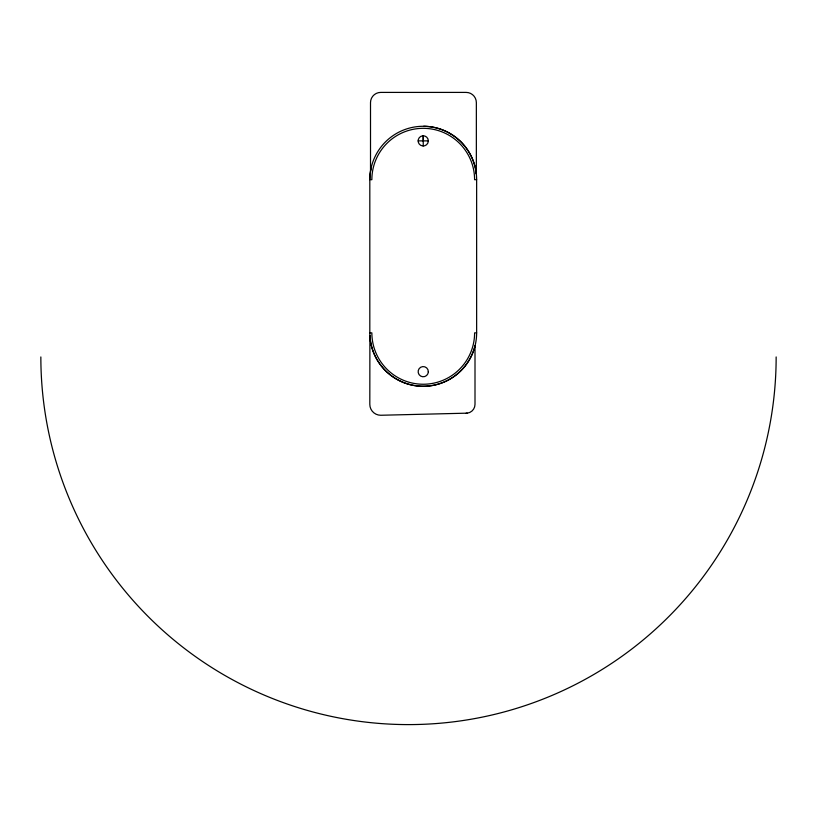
<?xml version="1.0" encoding="UTF-8"?>
<svg xmlns="http://www.w3.org/2000/svg" width="817" height="817" viewBox="0 0 817 817"><rect width="100%" height="100%" fill="white"/><g stroke="black" fill="none" stroke-linecap="round" stroke-linejoin="round"><path stroke-width="1.23" d="M428.333 371.735A5.096 5.096 0 0 0 420.745 367.231A5.096 5.096 0 0 0 420.643 376.065A5.096 5.096 0 0 0 428.333 371.735L428.333 371.653M475.055 345.795L474.943 346.245A53.411 53.411 0 0 1 369.897 335.675L369.815 404.364A10.907 10.907 0 0 0 380.722 415.261L467.293 413.157A8.875 8.875 0 0 0 475.004 404.364L475.004 345.979M466.139 413.228L467.293 413.157M476.638 179.689L474.595 179.689A51.369 51.369 0 0 0 423.226 128.32A51.369 51.369 0 0 0 371.858 179.689L369.815 179.689L369.815 332.876A53.411 53.411 0 0 0 423.226 386.288A53.411 53.411 0 0 0 476.638 332.876L476.638 179.689A53.411 53.411 0 0 0 423.226 126.278A53.411 53.411 0 0 0 369.815 179.689A53.411 53.411 0 0 1 370.479 171.335L370.55 170.876A53.411 53.411 0 0 1 371.296 167.219M369.815 332.876L371.858 332.866A51.369 51.369 0 0 0 423.226 384.245A51.369 51.369 0 0 0 474.606 332.866L476.638 332.876M418.12 140.881L428.333 140.881A5.106 5.106 0 0 0 420.755 136.419A5.106 5.106 0 0 0 420.602 145.263A5.106 5.106 0 0 0 428.333 140.963M423.226 140.881L423.226 135.775L423.237 145.988M423.696 126.278L424.166 126.288A53.411 53.411 0 0 1 476.352 174.103L476.352 102.615A10.213 10.213 0 0 0 466.139 92.403L380.722 92.403A10.213 10.213 0 0 0 370.51 102.615L370.51 171.131M776.15 356.947A367.65 367.65 0 0 1 408.5 724.597A367.65 367.65 0 0 1 40.85 356.947"/></g></svg>
